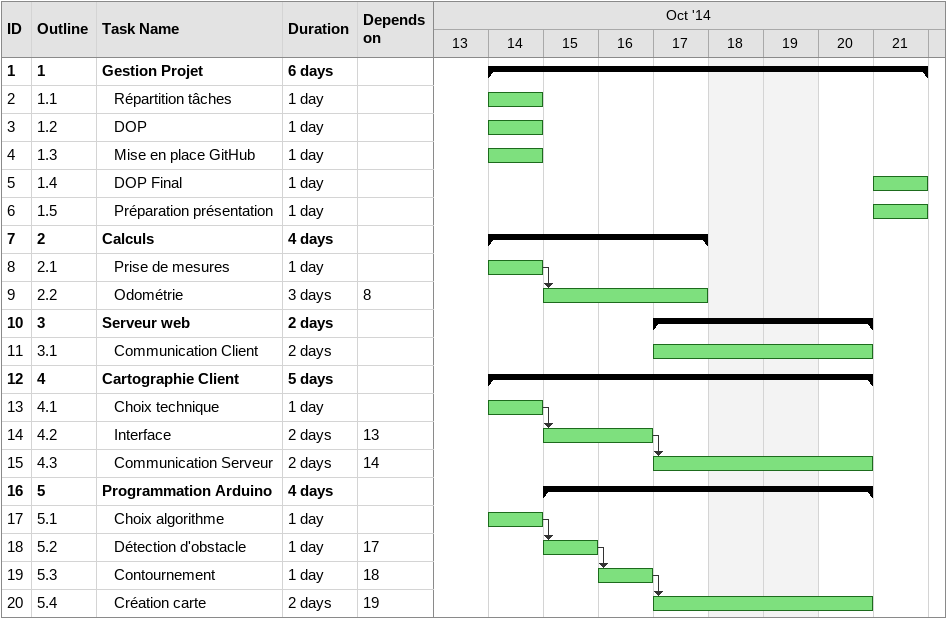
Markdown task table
| ID | WBS | Task | Duration | Start | Finish | Predecessors |
|---|---|---|---|---|---|---|
| 1 | 1 | **Gestion Projet** | 6d | 2014-10-14 | 2014-10-21 |  |
| 2 | 1.1 | Répartition tâches | 1d | 2014-10-14 | 2014-10-14 |  |
| 3 | 1.2 | DOP | 1d | 2014-10-14 | 2014-10-14 |  |
| 4 | 1.3 | Mise en place GitHub | 1d | 2014-10-14 | 2014-10-14 |  |
| 5 | 1.4 | DOP Final | 1d | 2014-10-21 | 2014-10-21 |  |
| 6 | 1.5 | Préparation présentation | 1d | 2014-10-21 | 2014-10-21 |  |
| 7 | 2 | **Calculs** | 4d | 2014-10-14 | 2014-10-17 |  |
| 8 | 2.1 | Prise de mesures | 1d | 2014-10-14 | 2014-10-14 |  |
| 9 | 2.2 | Odométrie | 3d | 2014-10-15 | 2014-10-17 | 8 |
| 10 | 3 | **Serveur web** | 2d | 2014-10-17 | 2014-10-20 |  |
| 11 | 3.1 | Communication Client | 2d | 2014-10-17 | 2014-10-20 |  |
| 12 | 4 | **Cartographie Client** | 5d | 2014-10-14 | 2014-10-20 |  |
| 13 | 4.1 | Choix technique | 1d | 2014-10-14 | 2014-10-14 |  |
| 14 | 4.2 | Interface | 2d | 2014-10-15 | 2014-10-16 | 13 |
| 15 | 4.3 | Communication Serveur | 2d | 2014-10-17 | 2014-10-20 | 14 |
| 16 | 5 | **Programmation Arduino** | 4d | 2014-10-15 | 2014-10-20 |  |
| 17 | 5.1 | Choix algorithme | 1d | 2014-10-14 | 2014-10-14 |  |
| 18 | 5.2 | Détection d'obstacle | 1d | 2014-10-15 | 2014-10-15 | 17 |
| 19 | 5.3 | Contournement | 1d | 2014-10-16 | 2014-10-16 | 18 |
| 20 | 5.4 | Création carte | 2d | 2014-10-17 | 2014-10-20 | 19 |
